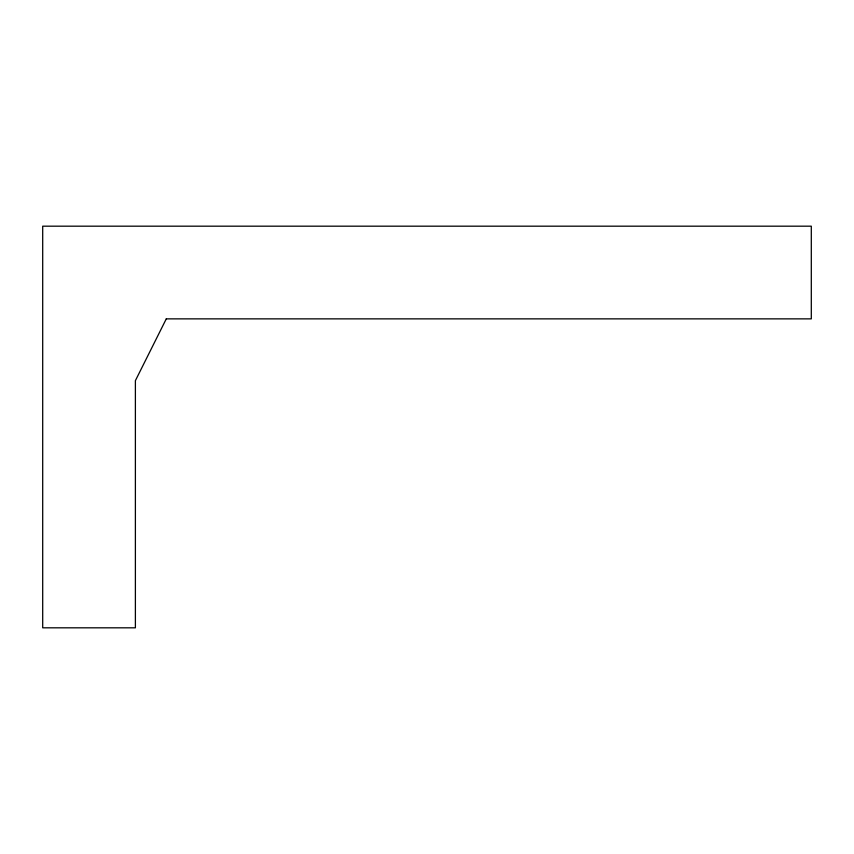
<?xml version="1.0" encoding="UTF-8"?>
<svg xmlns="http://www.w3.org/2000/svg" width="854" height="854" viewBox="0 0 854 854"><rect width="100%" height="100%" fill="white"/><g stroke="black" fill="none" stroke-linecap="round" stroke-linejoin="round"><path stroke-width="1.28" d="M166.284 318.862L135.391 380.66L135.391 627.818L42.7 627.818L42.7 226.182L811.3 226.182L811.3 318.862L166.284 318.862"/></g></svg>
